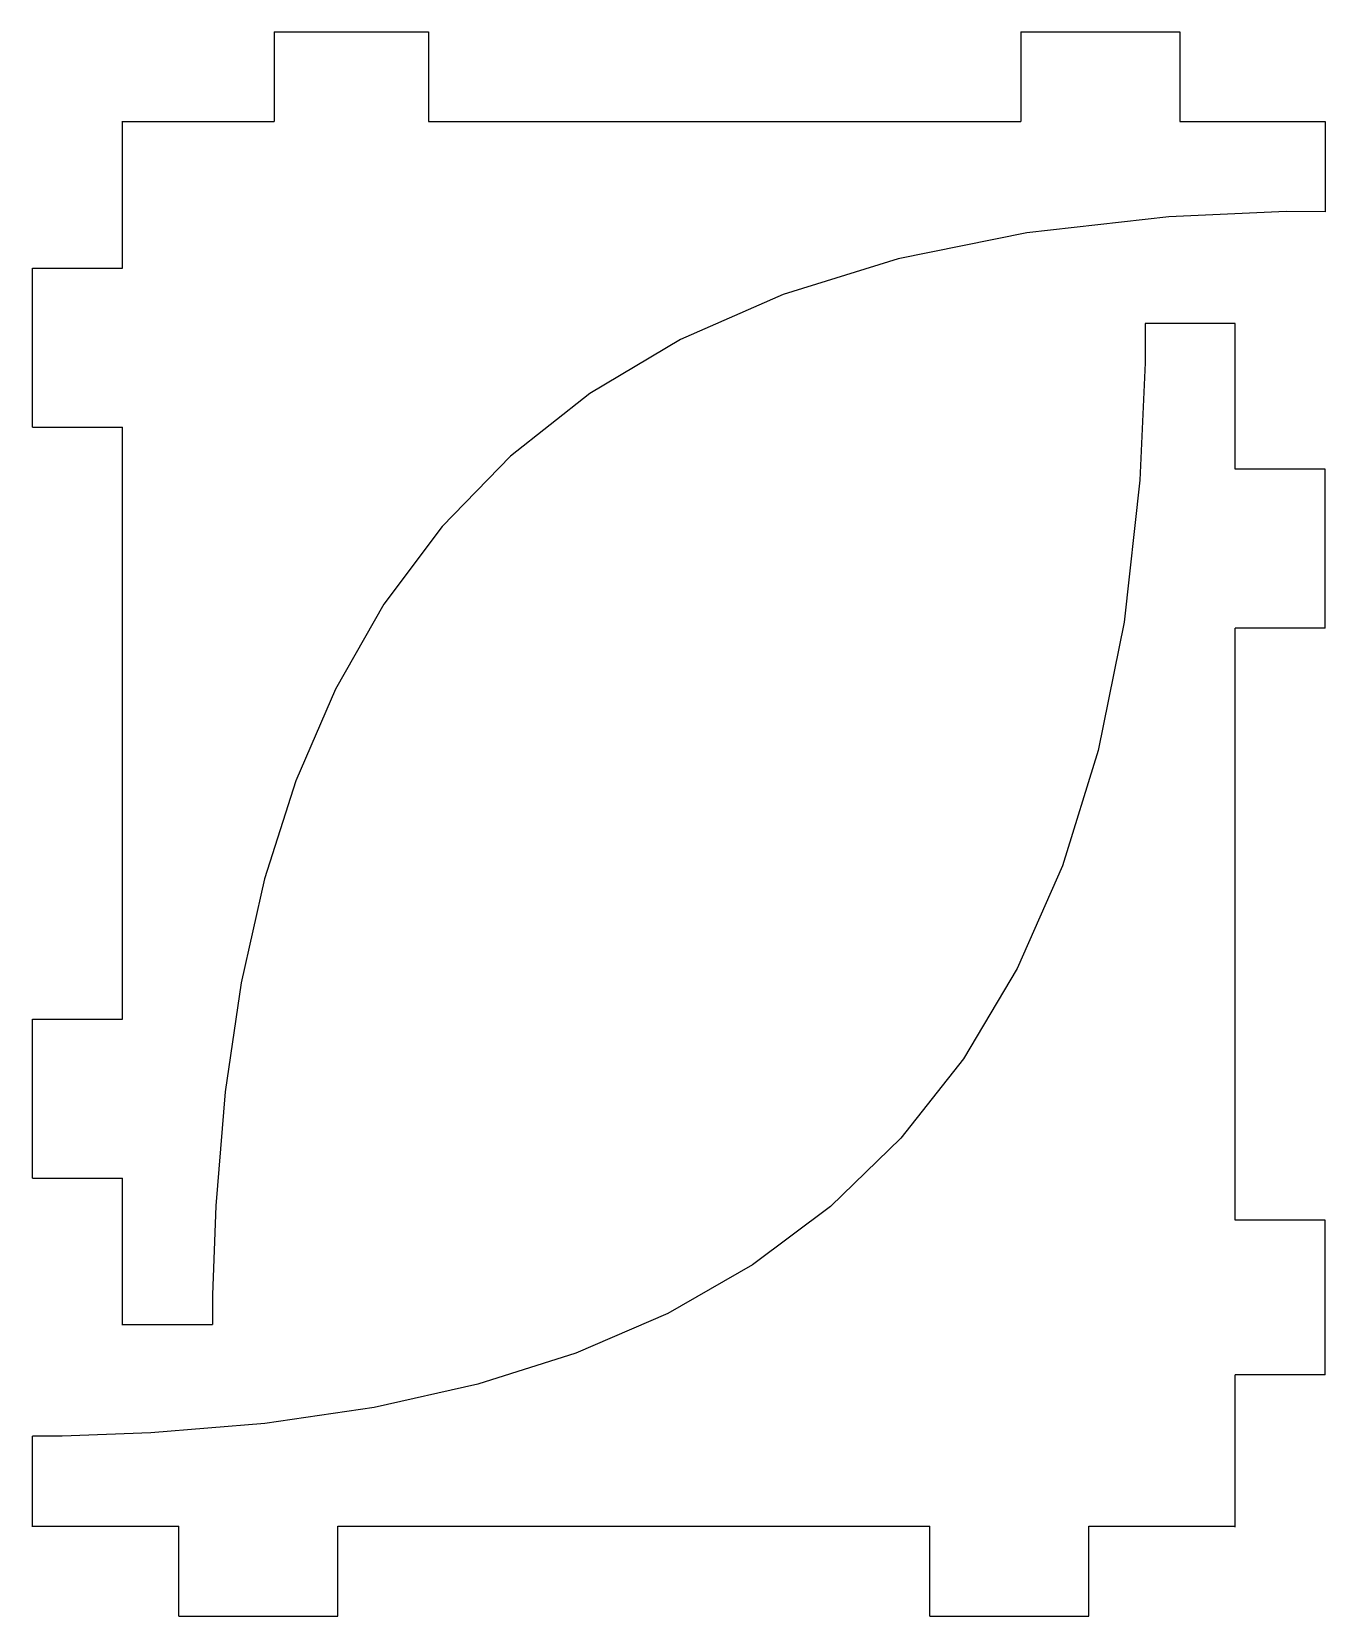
# Model space of a CAD drawing. Extents: x 0 to 86, y 0 to 106.
import ezdxf

# ---------------------------------------------------------------- set-up
doc = ezdxf.new("R2010")
doc.units = 0
doc.layers.get('0').update_dxf_attribs({"linetype": 'CONTINUOUS'})

msp = doc.modelspace()

# ---------------------------------------------------------------- linework, layer by layer
at = {"color": 1}
for p, q in [((16.15, 105.67), (26.45, 105.67)), ((16.15, 105.67), (16.15, 99.68)), ((26.45, 105.67), (26.45, 99.68)), ((65.92, 105.67), (76.52, 105.67)), ((65.92, 105.67), (65.92, 99.68)), ((76.52, 105.67), (76.52, 99.68)), ((6, 99.68), (16.15, 99.68)), ((6.05, 89.92), (6.05, 99.68)), ((26.45, 99.68), (65.92, 99.68)), ((76.52, 99.68), (86.22, 99.68)), ((86.22, 99.68), (86.22, 93.67)), ((75.79, 93.33), (66.32, 92.27)), ((83.61, 93.68), (75.79, 93.33)), ((86.22, 93.67), (83.61, 93.68)), ((66.32, 92.27), (57.76, 90.54)), ((0.05, 79.32), (0.05, 89.92)), ((0.05, 89.92), (6.05, 89.92)), ((57.76, 90.54), (50.08, 88.15)), ((50.08, 88.15), (43.24, 85.15)), ((80.22, 86.22), (74.22, 86.22)), ((74.22, 86.22), (74.22, 83.61)), ((80.22, 76.52), (80.22, 86.22)), ((43.24, 85.15), (37.2, 81.55)), ((74.22, 83.61), (73.87, 75.79)), ((37.2, 81.55), (31.92, 77.39)), ((0.05, 79.32), (6.05, 79.32)), ((6.05, 39.85), (6.05, 79.32)), ((31.92, 77.39), (27.36, 72.7)), ((86.22, 76.52), (80.22, 76.52)), ((86.22, 65.92), (86.22, 76.52)), ((73.87, 75.79), (72.82, 66.32)), ((27.36, 72.7), (23.48, 67.51)), ((23.48, 67.51), (20.24, 61.84)), ((72.82, 66.32), (71.08, 57.76)), ((86.22, 65.92), (80.22, 65.92)), ((80.22, 26.45), (80.22, 65.92)), ((20.24, 61.84), (17.6, 55.73)), ((71.08, 57.76), (68.7, 50.08)), ((17.6, 55.73), (15.52, 49.2)), ((68.7, 50.08), (65.69, 43.24)), ((15.52, 49.2), (13.97, 42.28)), ((13.97, 42.28), (12.9, 35.01)), ((65.69, 43.24), (62.1, 37.2)), ((0.05, 29.25), (0.05, 39.85)), ((0.05, 39.85), (6.05, 39.85)), ((62.1, 37.2), (57.94, 31.92)), ((12.9, 35.01), (12.27, 27.41)), ((57.94, 31.92), (53.25, 27.36)), ((0.05, 29.25), (6.05, 29.25)), ((6.05, 19.45), (6.05, 29.25)), ((12.27, 27.41), (12.06, 21.48)), ((53.25, 27.36), (48.05, 23.48)), ((86.22, 26.45), (80.22, 26.45)), ((86.22, 16.15), (86.22, 26.45)), ((48.05, 23.48), (42.39, 20.24)), ((12.06, 21.48), (12.05, 19.5)), ((42.39, 20.24), (36.27, 17.6)), ((6.05, 19.5), (12.05, 19.5)), ((36.27, 17.6), (29.74, 15.53)), ((86.22, 16.15), (80.22, 16.15)), ((80.22, 6), (80.22, 16.15)), ((29.74, 15.53), (22.83, 13.97)), ((22.83, 13.97), (15.55, 12.9)), ((15.55, 12.9), (7.95, 12.27)), ((2.02, 12.06), (0.05, 12.05)), ((0.05, 6.05), (0.05, 12.05)), ((7.95, 12.27), (2.02, 12.06)), ((0, 6.05), (9.8, 6.05)), ((9.8, 0.05), (9.8, 6.05)), ((20.4, 6.05), (59.87, 6.05)), ((20.4, 0.05), (20.4, 6.05)), ((59.87, 0.05), (59.87, 6.05)), ((70.47, 6.05), (80.22, 6.05)), ((70.47, 0.05), (70.47, 6.05)), ((9.8, 0.05), (20.4, 0.05)), ((59.87, 0.05), (70.47, 0.05))]:
    msp.add_line(p, q, dxfattribs=at)

doc.saveas('drawing.dxf')
